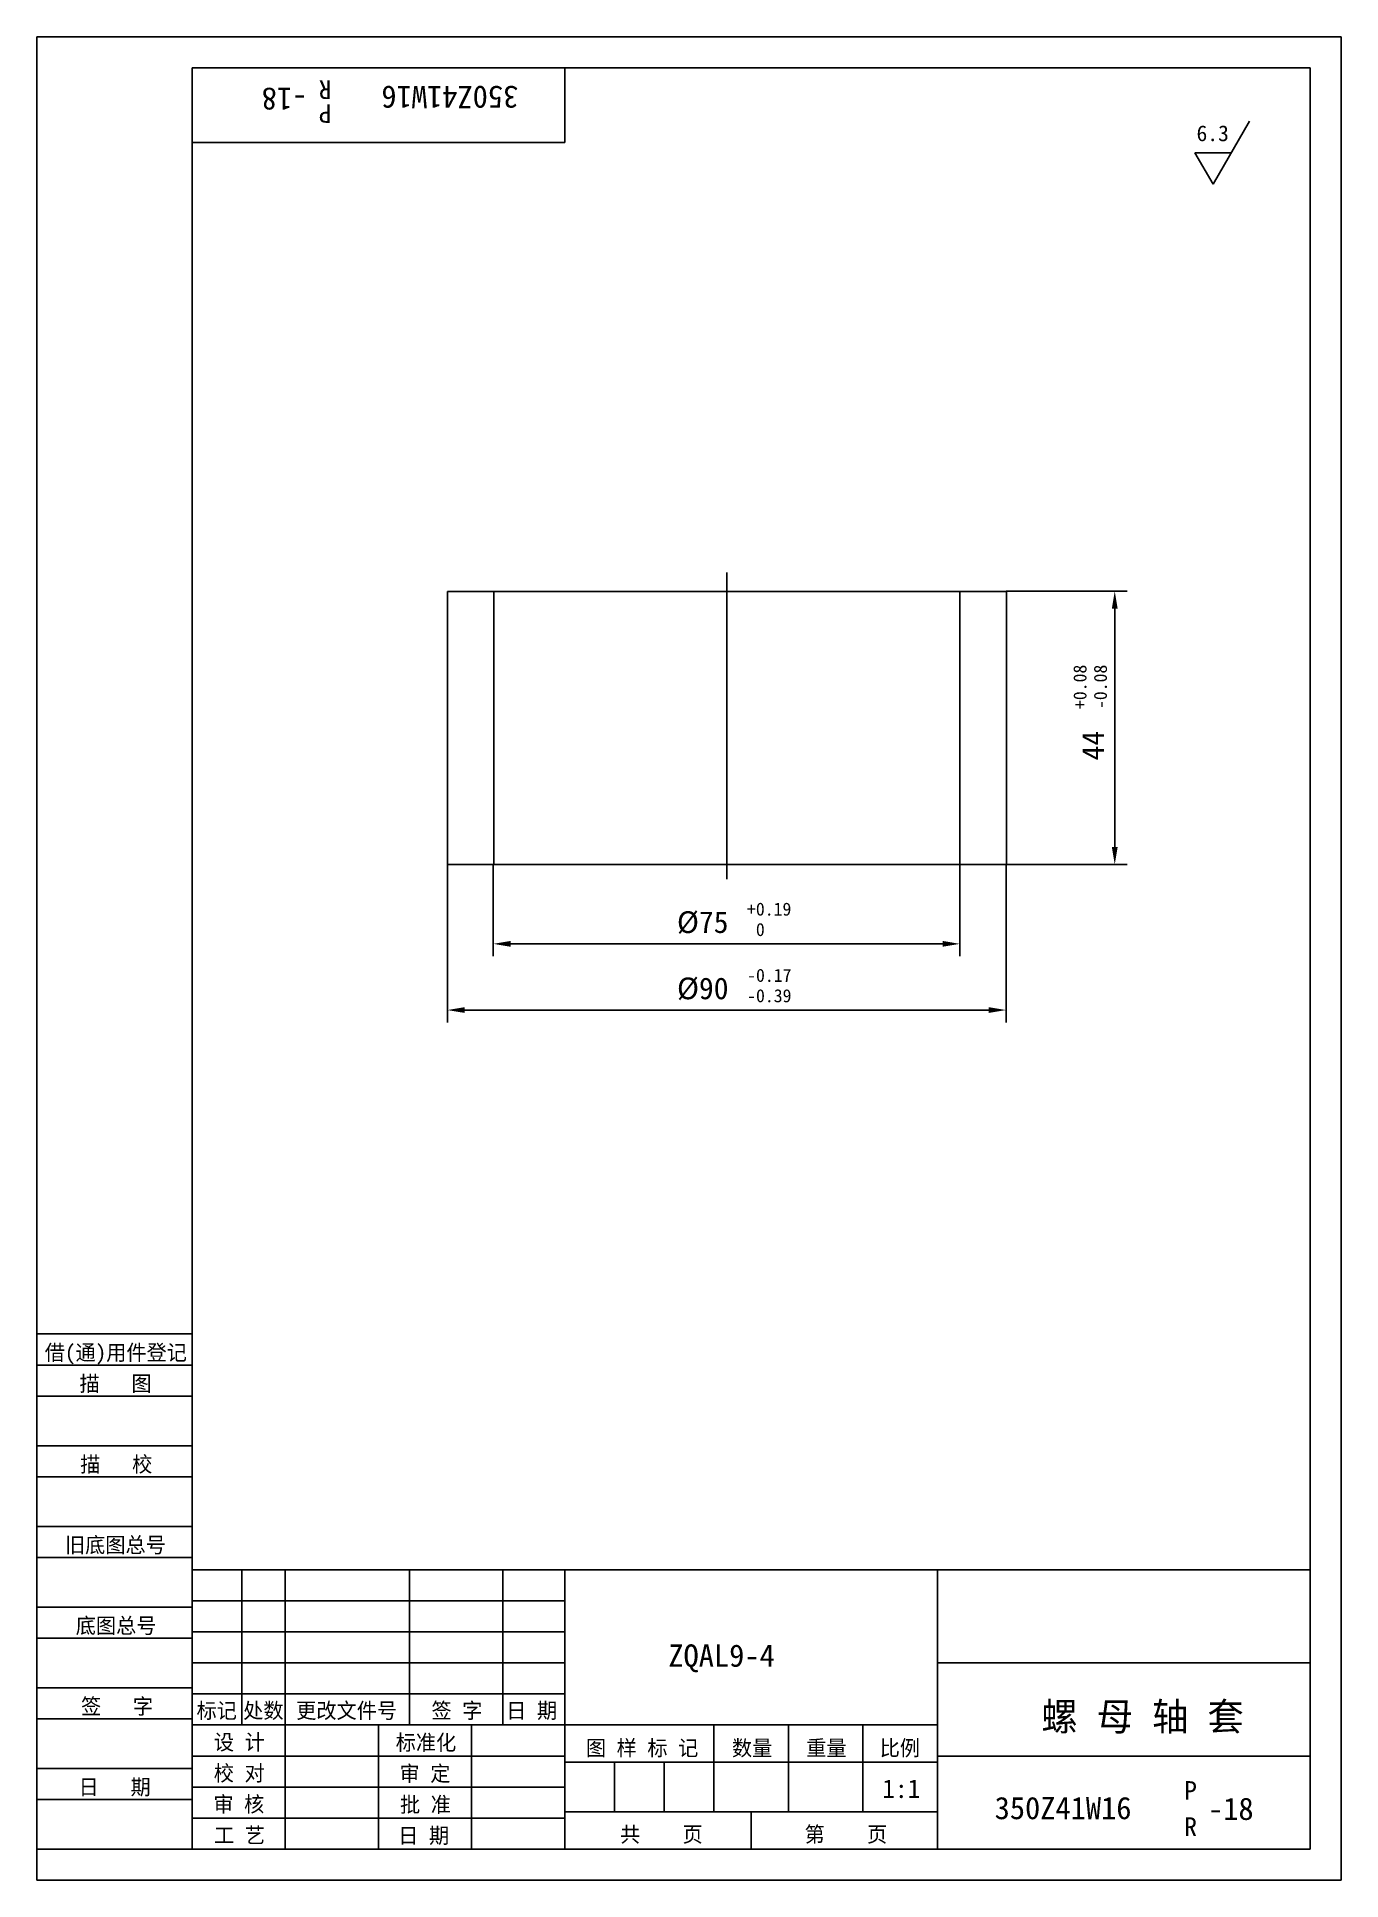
# Model space of a CAD drawing. Header units: metres. Extents: x 0 to 210, y 0 to 297.
import ezdxf

# ---------------------------------------------------------------- set-up
doc = ezdxf.new("R2010")
doc.units = ezdxf.units.M
for name, color, linetype in [('C', 6, 'Continuous'), ('D', 1, 'Continuous'), ('FL', 5, 'Continuous'), ('T', 7, 'Continuous'), ('TL', 4, 'Continuous')]:
    doc.layers.add(name, color=color, linetype=linetype)

# ---------------------------------------------------------------- blocks, each defined once
blk = doc.blocks.new('TUKUN4')
at = {"layer": 'FL'}
for p, q in [((0, 297), (0, 0)), ((210, 297), (0, 297)), ((210, 0), (210, 297)), ((0, 78), (25, 78)), ((0, 70), (25, 70)), ((0, 65), (25, 65)), ((0, 57), (25, 57)), ((0, 52), (25, 52)), ((33, 25), (33, 50)), ((40, 5), (40, 50)), ((60, 25), (60, 50)), ((75, 25), (75, 50)), ((25, 45), (85, 45)), ((0, 44), (25, 44)), ((0, 39), (25, 39)), ((25, 40), (85, 40)), ((25, 35), (85, 35)), ((0, 31), (25, 31)), ((25, 30), (85, 30)), ((0, 26), (25, 26)), ((70, 5), (70, 25)), ((0, 18), (25, 18)), ((25, 20), (85, 20)), ((25, 15), (85, 15)), ((0, 13), (25, 13)), ((25, 10), (85, 10)), ((0, 0), (210, 0))]:
    blk.add_line(p, q, dxfattribs=at)
at = {"layer": 'TL'}
for p, q in [((25, 5), (25, 292)), ((205, 292), (25, 292)), ((85, 292), (85, 280)), ((205, 5), (205, 292)), ((85, 280), (25, 280)), ((0, 88), (25, 88)), ((0, 83), (25, 83)), ((205, 50), (25, 50)), ((85, 5), (85, 50)), ((145, 5), (145, 50)), ((205, 35), (145, 35)), ((145, 25), (25, 25)), ((55, 5), (55, 25)), ((109, 11), (109, 25)), ((121, 11), (121, 25)), ((133, 11), (133, 25)), ((85, 19), (145, 19)), ((93, 11), (93, 19)), ((101, 11), (101, 19)), ((205, 20), (145, 20)), ((145, 11), (85, 11)), ((115, 5), (115, 11)), ((0, 5), (205, 5))]:
    blk.add_line(p, q, dxfattribs=at)
at = {"layer": 'T'}
for s, p in [('借(通)用件登记', (1.26, 83.76)), ('描   图', (6.86, 78.76)), ('描   校', (6.98, 65.76)), ('旧底图总号', (4.52, 52.76)), ('底图总号', (6.25, 39.76)), ('签   字', (7.1, 26.76)), ('标记', (25.71, 26.07)), ('处数', (33.22, 26.07)), ('更改文件号', (41.75, 26.07)), ('签 字', (63.53, 26.07)), ('日 期', (75.57, 26.07)), ('设 计', (28.5, 20.99)), ('标准化', (57.77, 20.93)), ('图 样 标 记', (88.4, 20.04)), ('数量', (111.92, 20.04)), ('重量', (123.88, 20.04)), ('比例', (135.7, 20.04)), ('校 对', (28.48, 15.99)), ('审 定', (58.39, 15.93)), ('日   期', (6.72, 13.76)), ('审 核', (28.41, 10.99)), ('批 准', (58.46, 10.93)), ('共    页', (93.91, 6.13)), ('第    页', (123.62, 6.13)), ('工 艺', (28.52, 5.99)), ('日 期', (58.18, 5.93))]:
    blk.add_text(s, height=2.5, dxfattribs=at).set_placement(p)

msp = doc.modelspace()

# ---------------------------------------------------------------- linework, layer by layer
at = {"layer": 'C'}
for q in [(111.1, 210.69), (111.1, 161.26)]:
    msp.add_line((111.1, 208.75), q, dxfattribs=at)
at = {"layer": 'D'}
for p, q in [((195.24, 283.41), (189.39, 273.27)), ((186.46, 278.34), (192.32, 278.34)), ((189.39, 273.27), (186.46, 278.34)), ((156.09, 207.69), (175.55, 207.69)), ((173.55, 166.45), (173.55, 204.89)), ((66.1, 163.65), (66.1, 138.19)), ((73.49, 163.65), (73.49, 148.86)), ((148.62, 163.51), (148.62, 148.86)), ((156.05, 163.51), (156.05, 138.19)), ((156.1, 163.65), (175.55, 163.65)), ((76.29, 150.86), (145.82, 150.86)), ((68.9, 140.19), (153.25, 140.19))]:
    msp.add_line(p, q, dxfattribs=at)
for points in [[(173.09, 204.89), (174.02, 204.89), (173.55, 207.69)], [(173.09, 166.45), (174.02, 166.45), (173.55, 163.65)], [(76.29, 151.33), (76.29, 150.39), (73.49, 150.86)], [(145.82, 151.33), (145.82, 150.39), (148.62, 150.86)], [(68.9, 140.66), (68.9, 139.73), (66.1, 140.19)], [(153.25, 140.66), (153.25, 139.73), (156.05, 140.19)]]:
    msp.add_solid(points, dxfattribs=at)
at = {"layer": 'TL'}
for p, q in [((66.1, 163.65), (66.1, 207.65)), ((66.1, 207.65), (73.93, 207.65)), ((73.6, 163.65), (73.6, 207.65)), ((73.6, 207.65), (111.1, 207.65)), ((148.6, 207.65), (111.1, 207.65)), ((156.1, 207.65), (148.26, 207.65)), ((148.6, 163.65), (148.6, 207.65)), ((156.1, 163.65), (156.1, 207.65)), ((73.6, 163.65), (66.1, 163.65)), ((111.1, 163.65), (73.6, 163.65)), ((111.1, 163.65), (148.6, 163.65)), ((148.6, 163.65), (156.1, 163.65))]:
    msp.add_line(p, q, dxfattribs=at)

# ---------------------------------------------------------------- block references
at = {"layer": 'D'}
msp.add_blockref('TUKUN4', (0, 0), dxfattribs=at)

# ---------------------------------------------------------------- texts
for s, height, rotation, p in [('-18', 3.6, 180, (43.54, 288.79)), ('R', 3, 180, (47.44, 289.97)), ('350Z41W16', 3.6, 180, (77.51, 289.09)), ('P', 3, 180, (47.44, 286.14)), ('+0.08', 2.1, 90, (169, 188.7)), ('-0.08', 2.1, 90, (172.29, 188.7)), ('44', 3.5, 90, (171.8, 180.42))]:
    msp.add_text(s, height=height, rotation=rotation, dxfattribs=at).set_placement(p)
for s, height, p in [('6.3', 2.55, (186.72, 280.19)), ('+0.19', 2.1, (114.34, 155.41)), ('%%c75', 3.5, (103.06, 152.61)), (' 0', 2.1, (114.34, 152.12)), ('%%C90', 3.5, (103.07, 141.94)), ('-0.17', 2.1, (114.36, 144.74)), ('-0.39', 2.1, (114.36, 141.45)), ('ZQAL9-4', 3.6, (101.67, 34.38)), ('螺 母 轴 套', 4.5, (161.74, 24.1)), ('1:1', 3, (136.12, 13.23)), ('P', 3, (184.75, 12.95)), ('350Z41W16', 3.6, (154.21, 9.82)), ('-18', 3.6, (188.57, 9.7)), ('R', 3, (184.75, 7.12))]:
    msp.add_text(s, height=height, dxfattribs=at).set_placement(p)

doc.saveas('drawing.dxf')
